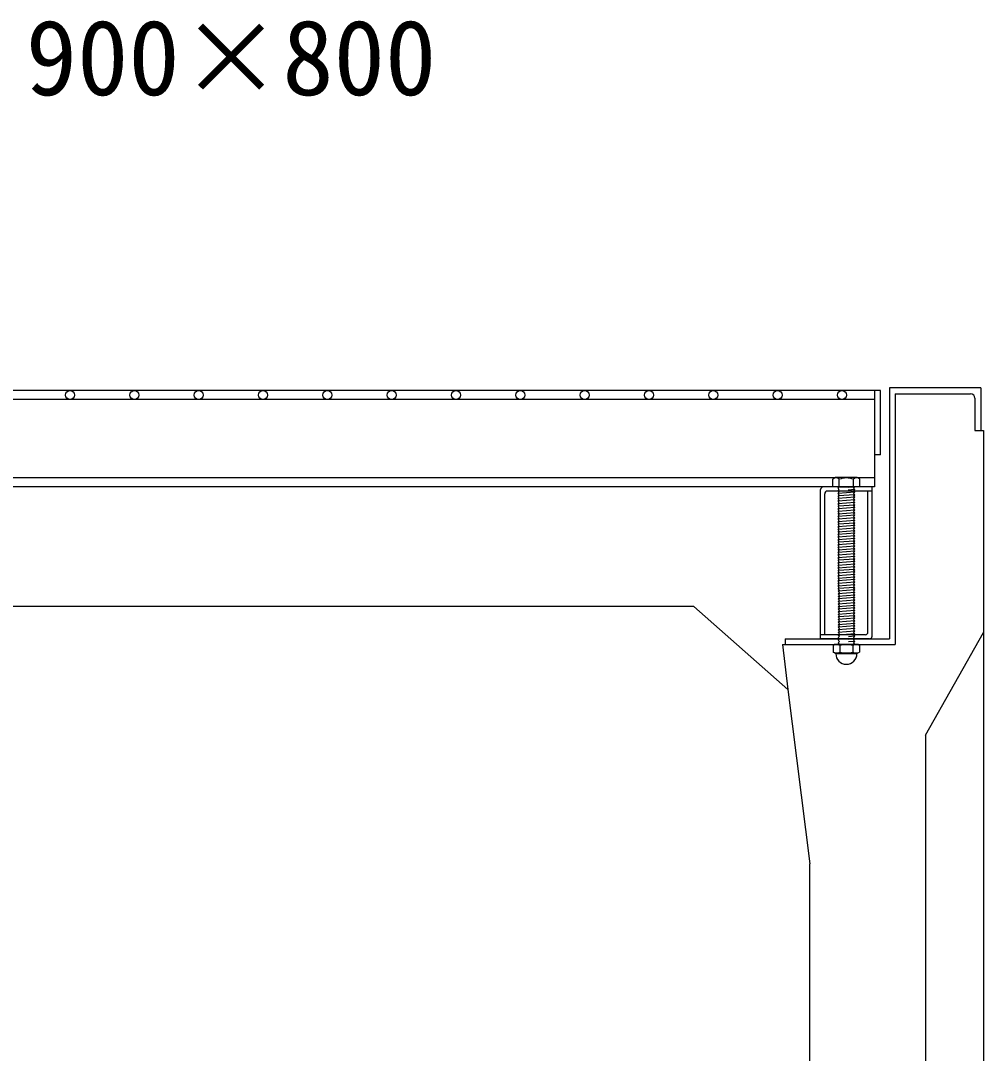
# Model space of a CAD drawing. Units: millimetres, scale not verified. Extents: x -16800 to 16800, y -5940 to 5940.
# Drawn here: x -13214 to -12466, y -2262 to -1459 of the extents above; entities that cross this region are included whole.
import ezdxf
from ezdxf.enums import TextEntityAlignment as Align

# ---------------------------------------------------------------- set-up
doc = ezdxf.new("R2010")
doc.units = ezdxf.units.MM
doc.header["$LTSCALE"] = 20
doc.linetypes.add('DOTTED', pattern=[1.75, 0.25, -1.5])
for name, color, linetype, lineweight in [('0-2_HATCH', 6, 'Continuous', 25), ('0-5_OUTLINE', 3, 'Continuous', 25), ('0-6_TXT', 7, 'Continuous', 25)]:
    doc.layers.add(name, color=color, linetype=linetype, lineweight=lineweight)
doc.styles.add('ＭＳ ゴシック', font='')
doc.styles.get('ＭＳ ゴシック').set_extended_font_data('MS Gothic')

msp = doc.modelspace()

# ---------------------------------------------------------------- linework, layer by layer
at = {"layer": '0-2_HATCH'}
for p, q in [((-12545.5, -1746.82), (-13555.5, -1746.82)), ((-12550, -1746.82), (-12550, -1821.82)), ((-12545.5, -1796.82), (-12545.5, -1746.82)), ((-12538.5, -1744.84), (-12538.5, -1939.82)), ((-12534, -1749.34), (-12534, -1944.32)), ((-12534, -1749.34), (-12475.5, -1749.34)), ((-12550, -1753.82), (-13551, -1753.82)), ((-12545.5, -1796.82), (-12550, -1796.82)), ((-12550, -1821.82), (-13551, -1821.82)), ((-12581.17, -1814.82), (-13519.82, -1814.82)), ((-12552, -1821.82), (-12590, -1821.82)), ((-12580.5, -1814.32), (-12582.5, -1815.82)), ((-12582.5, -1821.82), (-12582.5, -1815.82)), ((-12561.5, -1821.82), (-12582.5, -1821.82)), ((-12582.17, -1815.54), (-12580.5, -1814.32)), ((-12563.5, -1814.32), (-12580.5, -1814.32)), ((-12578.5, -1821.82), (-12565.5, -1821.82)), ((-12578.5, -1822.82), (-12577.5, -1821.82)), ((-12577.5, -1821.82), (-12577.5, -1815.82)), ((-12566.5, -1821.82), (-12566.5, -1815.82)), ((-12566.5, -1822.82), (-12565.5, -1821.82)), ((-12561.82, -1815.54), (-12563.5, -1814.32)), ((-12550, -1814.82), (-12562.82, -1814.82)), ((-12561.5, -1821.82), (-12561.5, -1815.82)), ((-12552, -1937.82), (-12552, -1821.82)), ((-12592, -1939.82), (-12592, -1823.82)), ((-12588.8, -1936.62), (-12588.8, -1827.02)), ((-12552, -1825.02), (-12586.8, -1825.02)), ((-12577.5, -1823.82), (-12578.5, -1822.82)), ((-12578.5, -1824.82), (-12577.5, -1823.82)), ((-12577.5, -1825.82), (-12578.5, -1824.82)), ((-12578.5, -1826.82), (-12577.5, -1825.82)), ((-12565.5, -1825.82), (-12578.5, -1826.82)), ((-12577.5, -1827.82), (-12578.5, -1826.82)), ((-12578.5, -1828.82), (-12577.5, -1827.82)), ((-12565.5, -1827.82), (-12578.5, -1828.82)), ((-12577.5, -1829.82), (-12578.5, -1828.82)), ((-12578.5, -1830.82), (-12577.5, -1829.82)), ((-12565.5, -1829.82), (-12578.5, -1830.82)), ((-12565.5, -1823.82), (-12566.5, -1822.82)), ((-12566.5, -1826.82), (-12565.5, -1825.82)), ((-12565.5, -1827.82), (-12566.5, -1826.82)), ((-12566.5, -1828.82), (-12565.5, -1827.82)), ((-12565.5, -1829.82), (-12566.5, -1828.82)), ((-12566.5, -1830.82), (-12565.5, -1829.82)), ((-12555.2, -1934.62), (-12555.2, -1825.02)), ((-12577.5, -1831.82), (-12578.5, -1830.82)), ((-12578.5, -1832.82), (-12577.5, -1831.82)), ((-12565.5, -1831.82), (-12578.5, -1832.82)), ((-12577.5, -1833.82), (-12578.5, -1832.82)), ((-12565.5, -1833.82), (-12578.5, -1834.82)), ((-12578.5, -1834.82), (-12577.5, -1833.82)), ((-12565.5, -1835.82), (-12578.5, -1836.82)), ((-12577.5, -1837.82), (-12578.5, -1836.82)), ((-12565.5, -1837.82), (-12578.5, -1838.82)), ((-12578.5, -1838.82), (-12577.5, -1837.82)), ((-12565.5, -1831.82), (-12566.5, -1830.82)), ((-12566.5, -1834.82), (-12565.5, -1833.82)), ((-12565.5, -1835.82), (-12566.5, -1834.82)), ((-12566.5, -1836.82), (-12565.5, -1835.82)), ((-12565.5, -1837.82), (-12566.5, -1836.82)), ((-12566.5, -1838.82), (-12565.5, -1837.82)), ((-12577.5, -1839.82), (-12578.5, -1838.82)), ((-12565.5, -1839.82), (-12578.5, -1840.82)), ((-12578.5, -1840.82), (-12577.5, -1839.82)), ((-12577.5, -1841.82), (-12578.5, -1840.82)), ((-12565.5, -1841.82), (-12578.5, -1842.82)), ((-12578.5, -1842.82), (-12577.5, -1841.82)), ((-12577.5, -1843.82), (-12578.5, -1842.82)), ((-12565.5, -1843.82), (-12578.5, -1844.82)), ((-12578.5, -1844.82), (-12577.5, -1843.82)), ((-12577.5, -1845.82), (-12578.5, -1844.82)), ((-12565.5, -1845.82), (-12578.5, -1846.82)), ((-12578.5, -1846.82), (-12577.5, -1845.82)), ((-12566.5, -1838.82), (-12565.5, -1839.82)), ((-12566.5, -1840.82), (-12565.5, -1839.82)), ((-12566.5, -1840.82), (-12565.5, -1841.82)), ((-12566.5, -1842.82), (-12565.5, -1841.82)), ((-12566.5, -1842.82), (-12565.5, -1843.82)), ((-12566.5, -1844.82), (-12565.5, -1843.82)), ((-12566.5, -1844.82), (-12565.5, -1845.82)), ((-12566.5, -1846.82), (-12565.5, -1845.82)), ((-12577.5, -1847.82), (-12578.5, -1846.82)), ((-12565.5, -1847.82), (-12578.5, -1848.82)), ((-12578.5, -1848.82), (-12577.5, -1847.82)), ((-12577.5, -1849.82), (-12578.5, -1848.82)), ((-12565.5, -1849.82), (-12578.5, -1850.82)), ((-12578.5, -1850.82), (-12577.5, -1849.82)), ((-12577.5, -1851.82), (-12578.5, -1850.82)), ((-12565.5, -1851.82), (-12578.5, -1852.82)), ((-12578.5, -1852.82), (-12577.5, -1851.82)), ((-12577.5, -1853.82), (-12578.5, -1852.82)), ((-12565.5, -1853.82), (-12578.5, -1854.82)), ((-12578.5, -1854.82), (-12577.5, -1853.82)), ((-12566.5, -1846.82), (-12565.5, -1847.82)), ((-12566.5, -1848.82), (-12565.5, -1847.82)), ((-12566.5, -1848.82), (-12565.5, -1849.82)), ((-12566.5, -1850.82), (-12565.5, -1849.82)), ((-12566.5, -1850.82), (-12565.5, -1851.82)), ((-12566.5, -1852.82), (-12565.5, -1851.82)), ((-12566.5, -1852.82), (-12565.5, -1853.82)), ((-12566.5, -1854.82), (-12565.5, -1853.82)), ((-12577.5, -1855.82), (-12578.5, -1854.82)), ((-12565.5, -1855.82), (-12578.5, -1856.82)), ((-12578.5, -1856.82), (-12577.5, -1855.82)), ((-12577.5, -1857.82), (-12578.5, -1856.82)), ((-12565.5, -1857.82), (-12578.5, -1858.82)), ((-12578.5, -1858.82), (-12577.5, -1857.82)), ((-12577.5, -1859.82), (-12578.5, -1858.82)), ((-12565.5, -1859.82), (-12578.5, -1860.82)), ((-12578.5, -1860.82), (-12577.5, -1859.82)), ((-12577.5, -1861.82), (-12578.5, -1860.82)), ((-12565.5, -1861.82), (-12578.5, -1862.82)), ((-12578.5, -1862.82), (-12577.5, -1861.82)), ((-12566.5, -1854.82), (-12565.5, -1855.82)), ((-12566.5, -1856.82), (-12565.5, -1855.82)), ((-12566.5, -1856.82), (-12565.5, -1857.82)), ((-12566.5, -1858.82), (-12565.5, -1857.82)), ((-12566.5, -1858.82), (-12565.5, -1859.82)), ((-12566.5, -1860.82), (-12565.5, -1859.82)), ((-12566.5, -1860.82), (-12565.5, -1861.82)), ((-12566.5, -1862.82), (-12565.5, -1861.82)), ((-12577.5, -1863.82), (-12578.5, -1862.82)), ((-12565.5, -1863.82), (-12578.5, -1864.82)), ((-12578.5, -1864.82), (-12577.5, -1863.82)), ((-12577.5, -1865.82), (-12578.5, -1864.82)), ((-12565.49, -1865.82), (-12578.49, -1866.82)), ((-12578.49, -1866.82), (-12577.49, -1865.82)), ((-12577.49, -1867.82), (-12578.49, -1866.82)), ((-12565.49, -1867.82), (-12578.49, -1868.82)), ((-12578.49, -1868.82), (-12577.49, -1867.82)), ((-12577.49, -1869.82), (-12578.49, -1868.82)), ((-12565.49, -1869.83), (-12578.49, -1870.83)), ((-12578.49, -1870.83), (-12577.49, -1869.83)), ((-12566.5, -1862.82), (-12565.5, -1863.82)), ((-12566.5, -1864.82), (-12565.5, -1863.82)), ((-12566.5, -1864.82), (-12565.49, -1865.82)), ((-12566.49, -1866.82), (-12565.49, -1865.82)), ((-12566.49, -1866.82), (-12565.49, -1867.82)), ((-12566.49, -1868.82), (-12565.49, -1867.82)), ((-12566.49, -1868.82), (-12565.49, -1869.83)), ((-12566.49, -1870.83), (-12565.49, -1869.83)), ((-12577.49, -1871.82), (-12578.49, -1870.83)), ((-12565.49, -1871.83), (-12578.49, -1872.83)), ((-12578.49, -1872.83), (-12577.49, -1871.83)), ((-12577.49, -1873.83), (-12578.49, -1872.83)), ((-12565.49, -1873.83), (-12578.49, -1874.83)), ((-12578.49, -1874.83), (-12577.49, -1873.83)), ((-12577.49, -1875.83), (-12578.49, -1874.83)), ((-12565.48, -1875.83), (-12578.48, -1876.83)), ((-12578.48, -1876.83), (-12577.48, -1875.83)), ((-12577.48, -1877.83), (-12578.48, -1876.83)), ((-12565.48, -1877.83), (-12578.48, -1878.83)), ((-12578.48, -1878.83), (-12577.48, -1877.83)), ((-12566.49, -1870.83), (-12565.49, -1871.83)), ((-12566.49, -1872.83), (-12565.49, -1871.83)), ((-12566.49, -1872.83), (-12565.49, -1873.83)), ((-12566.49, -1874.83), (-12565.49, -1873.83)), ((-12566.49, -1874.83), (-12565.48, -1875.83)), ((-12566.48, -1876.83), (-12565.48, -1875.83)), ((-12566.48, -1876.83), (-12565.48, -1877.83)), ((-12566.48, -1878.83), (-12565.48, -1877.83)), ((-12565.49, -1879.83), (-12578.49, -1880.83)), ((-12578.49, -1880.83), (-12577.49, -1879.83)), ((-12577.49, -1881.83), (-12578.49, -1880.83)), ((-12565.49, -1881.83), (-12578.49, -1882.83)), ((-12578.49, -1882.83), (-12577.49, -1881.83)), ((-12577.49, -1883.83), (-12578.49, -1882.83)), ((-12565.49, -1883.83), (-12578.49, -1884.83)), ((-12578.49, -1884.83), (-12577.49, -1883.83)), ((-12577.49, -1885.83), (-12578.49, -1884.83)), ((-12577.48, -1879.83), (-12578.48, -1878.83)), ((-12565.48, -1885.83), (-12578.48, -1886.83)), ((-12578.48, -1886.83), (-12577.48, -1885.83)), ((-12566.49, -1880.83), (-12565.49, -1879.83)), ((-12566.49, -1880.83), (-12565.49, -1881.83)), ((-12566.49, -1882.83), (-12565.49, -1881.83)), ((-12566.49, -1882.83), (-12565.49, -1883.83)), ((-12566.49, -1884.83), (-12565.49, -1883.83)), ((-12566.49, -1884.83), (-12565.48, -1885.83)), ((-12566.48, -1878.83), (-12565.48, -1879.84)), ((-12566.48, -1886.83), (-12565.48, -1885.83)), ((-12577.48, -1887.83), (-12578.48, -1886.83)), ((-12565.48, -1887.83), (-12578.48, -1888.83)), ((-12578.48, -1888.83), (-12577.48, -1887.83)), ((-12577.48, -1889.83), (-12578.48, -1888.83)), ((-12565.48, -1889.83), (-12578.48, -1890.83)), ((-12578.48, -1890.83), (-12577.48, -1889.83)), ((-12577.48, -1891.83), (-12578.48, -1890.83)), ((-12565.48, -1891.84), (-12578.48, -1892.84)), ((-12578.48, -1892.84), (-12577.48, -1891.84)), ((-12577.48, -1893.84), (-12578.48, -1892.84)), ((-12565.47, -1893.84), (-12578.47, -1894.84)), ((-12578.47, -1894.84), (-12577.47, -1893.84)), ((-12566.48, -1886.83), (-12565.48, -1887.83)), ((-12566.48, -1888.83), (-12565.48, -1887.83)), ((-12566.48, -1888.83), (-12565.48, -1889.83)), ((-12566.48, -1890.83), (-12565.48, -1889.83)), ((-12566.48, -1890.83), (-12565.48, -1891.84)), ((-12566.48, -1892.84), (-12565.48, -1891.84)), ((-12566.48, -1892.84), (-12565.47, -1893.84)), ((-12566.47, -1894.84), (-12565.47, -1893.84)), ((-12577.47, -1895.84), (-12578.47, -1894.84)), ((-12565.47, -1895.84), (-12578.47, -1896.84)), ((-12578.47, -1896.84), (-12577.47, -1895.84)), ((-12577.47, -1897.84), (-12578.47, -1896.84)), ((-12565.47, -1897.84), (-12578.47, -1898.84)), ((-12578.47, -1898.84), (-12577.47, -1897.84)), ((-12577.47, -1899.84), (-12578.47, -1898.84)), ((-12565.47, -1899.84), (-12578.47, -1900.84)), ((-12578.47, -1900.84), (-12577.47, -1899.84)), ((-12577.47, -1901.84), (-12578.47, -1900.84)), ((-12565.46, -1901.85), (-12578.46, -1902.85)), ((-12578.46, -1902.85), (-12577.46, -1901.85)), ((-12566.47, -1894.84), (-12565.47, -1895.84)), ((-12566.47, -1896.84), (-12565.47, -1895.84)), ((-12566.47, -1896.84), (-12565.47, -1897.84)), ((-12566.47, -1898.84), (-12565.47, -1897.84)), ((-12566.47, -1898.84), (-12565.47, -1899.84)), ((-12566.47, -1900.84), (-12565.47, -1899.84)), ((-12566.47, -1900.84), (-12565.46, -1901.85)), ((-12566.46, -1902.85), (-12565.46, -1901.85)), ((-12577.46, -1903.85), (-12578.46, -1902.85)), ((-12565.46, -1903.85), (-12578.46, -1904.85)), ((-12578.46, -1904.85), (-12577.46, -1903.85)), ((-12577.46, -1905.85), (-12578.46, -1904.85)), ((-12565.46, -1905.85), (-12578.46, -1906.85)), ((-12578.46, -1906.85), (-12577.46, -1905.85)), ((-12577.46, -1907.85), (-12578.46, -1906.85)), ((-12565.46, -1907.85), (-12578.46, -1908.85)), ((-12578.46, -1908.85), (-12577.46, -1907.85)), ((-12577.46, -1909.85), (-12578.46, -1908.85)), ((-12565.45, -1909.85), (-12578.45, -1910.85)), ((-12578.45, -1910.85), (-12577.45, -1909.85)), ((-12566.46, -1902.85), (-12565.46, -1903.85)), ((-12566.46, -1904.85), (-12565.46, -1903.85)), ((-12566.46, -1904.85), (-12565.46, -1905.85)), ((-12566.46, -1906.85), (-12565.46, -1905.85)), ((-12566.46, -1906.85), (-12565.46, -1907.85)), ((-12566.46, -1908.85), (-12565.46, -1907.85)), ((-12566.46, -1908.85), (-12565.45, -1909.85)), ((-12566.45, -1910.85), (-12565.45, -1909.85)), ((-12577.45, -1911.85), (-12578.45, -1910.85)), ((-12565.45, -1911.86), (-12578.45, -1912.86)), ((-12578.45, -1912.86), (-12577.45, -1911.86)), ((-12577.45, -1913.86), (-12578.45, -1912.86)), ((-12565.45, -1913.86), (-12578.45, -1914.86)), ((-12578.45, -1914.86), (-12577.45, -1913.86)), ((-12577.45, -1915.86), (-12578.45, -1914.86)), ((-12565.45, -1915.86), (-12578.45, -1916.86)), ((-12578.45, -1916.86), (-12577.45, -1915.86)), ((-12577.45, -1917.86), (-12578.45, -1916.86)), ((-12565.44, -1917.86), (-12578.44, -1918.86)), ((-12578.44, -1918.86), (-12577.44, -1917.86)), ((-12566.45, -1910.85), (-12565.45, -1911.86)), ((-12566.45, -1912.86), (-12565.45, -1911.86)), ((-12566.45, -1912.86), (-12565.45, -1913.86)), ((-12566.45, -1914.86), (-12565.45, -1913.86)), ((-12566.45, -1914.86), (-12565.45, -1915.86)), ((-12566.45, -1916.86), (-12565.45, -1915.86)), ((-12566.45, -1916.86), (-12565.44, -1917.86)), ((-12566.44, -1918.86), (-12565.44, -1917.86)), ((-12577.44, -1919.86), (-12578.44, -1918.86)), ((-12565.44, -1919.86), (-12578.44, -1920.86)), ((-12578.44, -1920.86), (-12577.44, -1919.86)), ((-12577.44, -1921.86), (-12578.44, -1920.86)), ((-12565.44, -1921.87), (-12578.44, -1922.87)), ((-12578.44, -1922.87), (-12577.44, -1921.87)), ((-12577.44, -1923.87), (-12578.44, -1922.87)), ((-12565.44, -1923.87), (-12578.44, -1924.87)), ((-12578.44, -1924.87), (-12577.44, -1923.87)), ((-12577.44, -1925.87), (-12578.44, -1924.87)), ((-12565.43, -1925.87), (-12578.43, -1926.87)), ((-12578.43, -1926.87), (-12577.43, -1925.87)), ((-12566.44, -1918.86), (-12565.44, -1919.86)), ((-12566.44, -1920.86), (-12565.44, -1919.86)), ((-12566.44, -1920.86), (-12565.44, -1921.87)), ((-12566.44, -1922.87), (-12565.44, -1921.87)), ((-12566.44, -1922.87), (-12565.44, -1923.87)), ((-12566.44, -1924.87), (-12565.44, -1923.87)), ((-12566.44, -1924.87), (-12565.43, -1925.87)), ((-12566.43, -1926.87), (-12565.43, -1925.87)), ((-12577.43, -1927.87), (-12578.43, -1926.87)), ((-12565.43, -1927.87), (-12578.43, -1928.87)), ((-12578.43, -1928.87), (-12577.43, -1927.87)), ((-12577.43, -1929.87), (-12578.43, -1928.87)), ((-12565.43, -1929.87), (-12578.43, -1930.87)), ((-12578.43, -1930.87), (-12577.43, -1929.87)), ((-12577.43, -1931.87), (-12578.43, -1930.87)), ((-12565.43, -1931.88), (-12578.43, -1932.88)), ((-12578.43, -1932.88), (-12577.43, -1931.88)), ((-12577.43, -1933.88), (-12578.43, -1932.88)), ((-12565.43, -1933.88), (-12578.43, -1934.88)), ((-12578.43, -1934.88), (-12577.43, -1933.88)), ((-12566.43, -1926.87), (-12565.43, -1927.87)), ((-12566.43, -1928.87), (-12565.43, -1927.87)), ((-12566.43, -1928.87), (-12565.43, -1929.87)), ((-12566.43, -1930.87), (-12565.43, -1929.87)), ((-12566.43, -1930.87), (-12565.43, -1931.88)), ((-12566.43, -1932.88), (-12565.43, -1931.88)), ((-12566.43, -1932.88), (-12565.42, -1933.88)), ((-12566.43, -1934.88), (-12565.43, -1933.88)), ((-12619.5, -1939.82), (-12538.5, -1939.82)), ((-12619.5, -1939.82), (-12619.5, -1944.32)), ((-12557.2, -1936.62), (-12592, -1936.62)), ((-12554, -1939.82), (-12592, -1939.82)), ((-12577.43, -1935.88), (-12578.43, -1934.88)), ((-12565.43, -1935.88), (-12578.43, -1936.88)), ((-12578.43, -1936.88), (-12577.43, -1935.88)), ((-12577.43, -1937.88), (-12578.43, -1936.88)), ((-12578.43, -1938.88), (-12577.43, -1937.88)), ((-12577.43, -1939.88), (-12578.43, -1938.88)), ((-12578.43, -1940.88), (-12577.43, -1939.88)), ((-12577.43, -1941.88), (-12578.43, -1940.88)), ((-12578.43, -1942.88), (-12577.43, -1941.88)), ((-12566.43, -1934.88), (-12565.42, -1935.88)), ((-12566.43, -1936.88), (-12565.43, -1935.88)), ((-12566.43, -1936.88), (-12565.42, -1937.88)), ((-12566.43, -1938.88), (-12565.43, -1937.88)), ((-12566.43, -1938.88), (-12565.42, -1939.88)), ((-12566.43, -1940.88), (-12565.43, -1939.88)), ((-12566.43, -1940.88), (-12565.42, -1941.88)), ((-12566.43, -1942.88), (-12565.43, -1941.88)), ((-12621.69, -1944.32), (-12617.45, -1979.34)), ((-12621.69, -1944.32), (-12534, -1944.32)), ((-12581.34, -1944.32), (-12582.2, -1944.97)), ((-12582.2, -1944.97), (-12582.2, -1950.15)), ((-12580.51, -1951.12), (-12582.2, -1950.15)), ((-12562.66, -1944.32), (-12581.34, -1944.32)), ((-12577.43, -1943.88), (-12578.43, -1942.88)), ((-12577.87, -1944.32), (-12577.43, -1943.88)), ((-12577.1, -1944.97), (-12577.1, -1950.15)), ((-12566.9, -1944.97), (-12566.9, -1950.15)), ((-12566.43, -1942.88), (-12565.42, -1943.88)), ((-12565.87, -1944.32), (-12565.43, -1943.88)), ((-12563.48, -1951.12), (-12561.79, -1950.15)), ((-12562.66, -1944.32), (-12561.79, -1944.97)), ((-12561.79, -1944.97), (-12561.79, -1950.15)), ((-12580.51, -1951.45), (-12580.51, -1951.12)), ((-12563.48, -1951.12), (-12580.51, -1951.12)), ((-12563.48, -1951.45), (-12580.51, -1951.45)), ((-12563.48, -1951.45), (-12563.48, -1951.12))]:
    msp.add_line(p, q, dxfattribs=at)
at = {"layer": '0-2_HATCH', "linetype": 'DOTTED'}
for p, q in [((-12565.5, -1821.82), (-12578.5, -1822.82)), ((-12565.5, -1823.82), (-12578.5, -1824.82)), ((-12565.43, -1937.88), (-12578.43, -1938.88)), ((-12565.43, -1939.88), (-12578.43, -1940.88)), ((-12565.43, -1941.88), (-12578.43, -1942.88)), ((-12577.87, -1944.32), (-12565.87, -1944.32)), ((-12565.43, -1943.88), (-12571.18, -1944.32))]:
    msp.add_line(p, q, dxfattribs=at)
at = {"layer": '0-2_HATCH'}
for points in [[(-12472, -1752.84), (-12472, -1777.84), (-12467.5, -1777.84)], [(-12565.5, -1825.82), (-12566.5, -1824.82), (-12565.5, -1823.82)], [(-12578.5, -1836.82), (-12577.5, -1835.82), (-12578.5, -1834.82)], [(-12565.5, -1833.82), (-12566.5, -1832.82), (-12565.5, -1831.82)]]:
    msp.add_lwpolyline(points, dxfattribs=at)
for centre in [(-13175.5, -1750.32), (-13125.5, -1750.32), (-13075.5, -1750.32), (-13025.5, -1750.32), (-12975.5, -1750.32), (-12925.5, -1750.32), (-12875.5, -1750.32), (-12825.5, -1750.32), (-12775.5, -1750.32), (-12725.5, -1750.32), (-12675.5, -1750.32), (-12625.5, -1750.32), (-12575.5, -1750.32)]:
    msp.add_circle(centre, 3.5, dxfattribs=at)
for centre, radius, start, end in [((-12475.5, -1752.84), 3.5, 0, 90), ((-12590, -1823.82), 2, 90, 180), ((-12580, -1818.44), 3.62, 46.39563, 133.60437), ((-12572, -1830.44), 15.62, 69.39075, 110.60925), ((-12564, -1818.44), 3.62, 46.39563, 133.60437), ((-12586.8, -1827.02), 2, 90, 180), ((-12557.2, -1934.62), 2, 270, 0), ((-12554, -1937.82), 2, 270, 0), ((-12579.65, -1949.67), 5.35, 61.49832, 118.50684), ((-12579.65, -1945.45), 5.35, 241.49843, 298.50089), ((-12572, -1964.74), 20.42, 75.52621, 104.47362), ((-12572, -1930.38), 20.42, 255.52638, 284.47374), ((-12564.35, -1949.67), 5.35, 61.49231, 118.50169), ((-12564.35, -1945.45), 5.35, 241.49989, 298.5), ((-12572, -1951.45), 8.19, 180, 359.99995)]:
    msp.add_arc(centre, radius, start, end, dxfattribs=at)
at = {"layer": '0-5_OUTLINE'}
for p, q in [((-12467.5, -1744.84), (-12538.5, -1744.84)), ((-12467.5, -1744.84), (-12467.5, -1777.84)), ((-12467.5, -1777.84), (-12465.5, -1777.84)), ((-12465.5, -1777.84), (-12465.5, -2764.84)), ((-12690.5, -1914.84), (-13410.5, -1914.84)), ((-12510.5, -2014.84), (-12465.5, -1934.84)), ((-12510.5, -2014.84), (-12510.5, -2764.84)), ((-12600.5, -2764.84), (-12600.5, -2114.84))]:
    msp.add_line(p, q, dxfattribs=at)
msp.add_lwpolyline([(-12690.5, -1914.84), (-12617.44, -1979.34), (-12600.5, -2114.84)], dxfattribs=at)

# ---------------------------------------------------------------- texts
at = {"layer": '0-6_TXT', "style": 'ＭＳ ゴシック'}
msp.add_text('900×800', height=58.65, dxfattribs=at).set_placement((-13210, -1534.84), align=Align.BOTTOM_LEFT)

doc.saveas('drawing.dxf')
